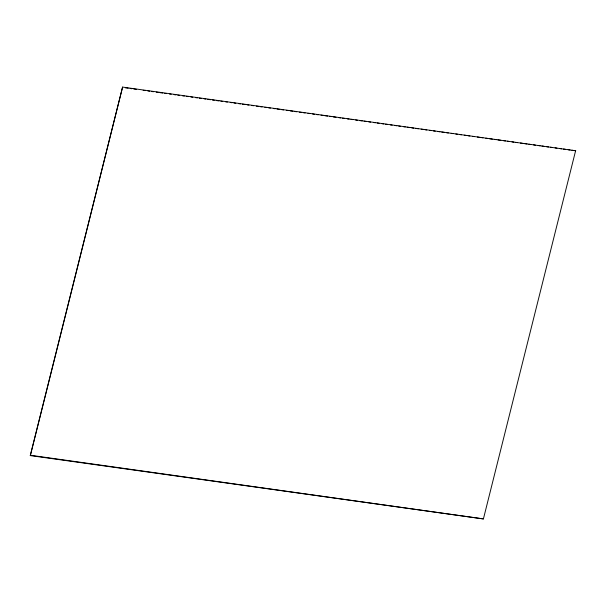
<?xml version="1.0" encoding="UTF-8"?>
<svg xmlns="http://www.w3.org/2000/svg" width="606" height="606" viewBox="0 0 606 606"><rect width="100%" height="100%" fill="white"/><g stroke="black" fill="none" stroke-linecap="round" stroke-linejoin="round"><path stroke-width="0.91" d="M575.7 150.409L483.414 518.918L30.3 455.591L122.586 87.082L575.67 150.765M122.586 87.082L30.3 455.591M483.414 518.918L30.33 455.235M125.374 87.832L128.177 88.226M130.055 88.491L131.926 88.749M133.797 89.014L136.608 89.408M143.16 90.317L145.031 90.582M147.841 90.976L149.712 91.233M151.583 91.498L153.454 91.756M156.265 92.15L158.136 92.415M160.007 92.673L162.817 93.066M164.688 93.332L166.567 93.589M169.369 93.983L171.24 94.248M174.051 94.634L175.922 94.9M177.8 95.165L179.671 95.422M182.482 95.816L184.353 96.074M186.224 96.339L188.095 96.604M190.905 96.99L192.776 97.255M195.586 97.649L197.458 97.907M199.329 98.172L201.2 98.43M204.01 98.823L205.881 99.089M207.752 99.346L210.562 99.74M212.433 100.005L214.312 100.263M216.183 100.528L218.986 100.922M220.864 101.179L222.735 101.444M225.546 101.831L227.417 102.096M230.227 102.49L232.098 102.747M233.969 103.012L235.84 103.27M238.65 103.664L240.521 103.929M242.392 104.187L245.203 104.58M247.074 104.846L248.945 105.103M251.755 105.497L253.626 105.762M256.436 106.148L258.308 106.414M260.179 106.671L262.057 106.936M264.86 107.33L266.731 107.588M268.61 107.853L270.481 108.11M273.291 108.504L275.162 108.769M277.033 109.027L279.843 109.421M281.714 109.686L283.585 109.944M286.396 110.337L288.267 110.603M290.138 110.86L292.948 111.254M294.819 111.519L296.69 111.777M299.5 112.171L301.371 112.428M303.242 112.693L305.121 112.958M307.924 113.345L309.802 113.61M312.605 114.004L314.476 114.261M316.355 114.526L318.226 114.784M321.036 115.178L322.907 115.443M324.778 115.701L327.588 116.094M329.459 116.36L331.33 116.617M333.202 116.882L336.012 117.276M338.822 117.662L340.693 117.928M342.564 118.185L344.435 118.45M347.246 118.844L349.117 119.102M350.988 119.367L352.866 119.624M355.669 120.018L357.54 120.283M359.419 120.541L362.221 120.935M364.1 121.2L365.971 121.458M368.781 121.851L370.652 122.117M373.455 122.503L375.334 122.768M377.205 123.033L379.076 123.291M381.886 123.685L383.757 123.942M385.628 124.207L387.499 124.472M390.309 124.859L392.18 125.124M394.991 125.518L396.862 125.775M398.733 126.04L400.611 126.298M403.414 126.692L405.285 126.957M407.164 127.215L409.967 127.608M411.845 127.874L413.716 128.131M415.587 128.396L418.398 128.79M421.2 129.176L423.079 129.442M424.95 129.699L426.821 129.964M429.631 130.358L431.502 130.616M433.373 130.881L435.244 131.138M438.055 131.532L439.926 131.797M441.797 132.055L444.607 132.449M446.478 132.714L448.357 132.972M451.159 133.365L453.03 133.631M455.841 134.017L457.712 134.282M459.59 134.54L461.461 134.805M464.272 135.199L466.143 135.456M468.014 135.721L469.885 135.979M472.695 136.373L474.566 136.638M477.377 137.032L479.248 137.289M481.119 137.554L482.99 137.812M485.8 138.206L487.671 138.471M489.542 138.729L492.352 139.122M494.223 139.388L496.102 139.645M497.973 139.91L500.776 140.297M503.586 140.69L505.457 140.956M507.336 141.213L509.207 141.478M512.017 141.872L513.888 142.13M515.759 142.395L517.63 142.652M520.44 143.046L522.311 143.311M524.182 143.569L526.993 143.963M528.864 144.228L530.735 144.486M533.545 144.879L535.416 145.145M538.226 145.531L540.097 145.796M541.969 146.054L543.847 146.319M546.65 146.713L548.521 146.97M550.399 147.235L552.271 147.493M555.081 147.887L556.952 148.152M559.762 148.546L561.633 148.803M563.504 149.068L565.375 149.326M568.186 149.72L570.057 149.985M571.928 150.243L574.738 150.636"/></g></svg>
